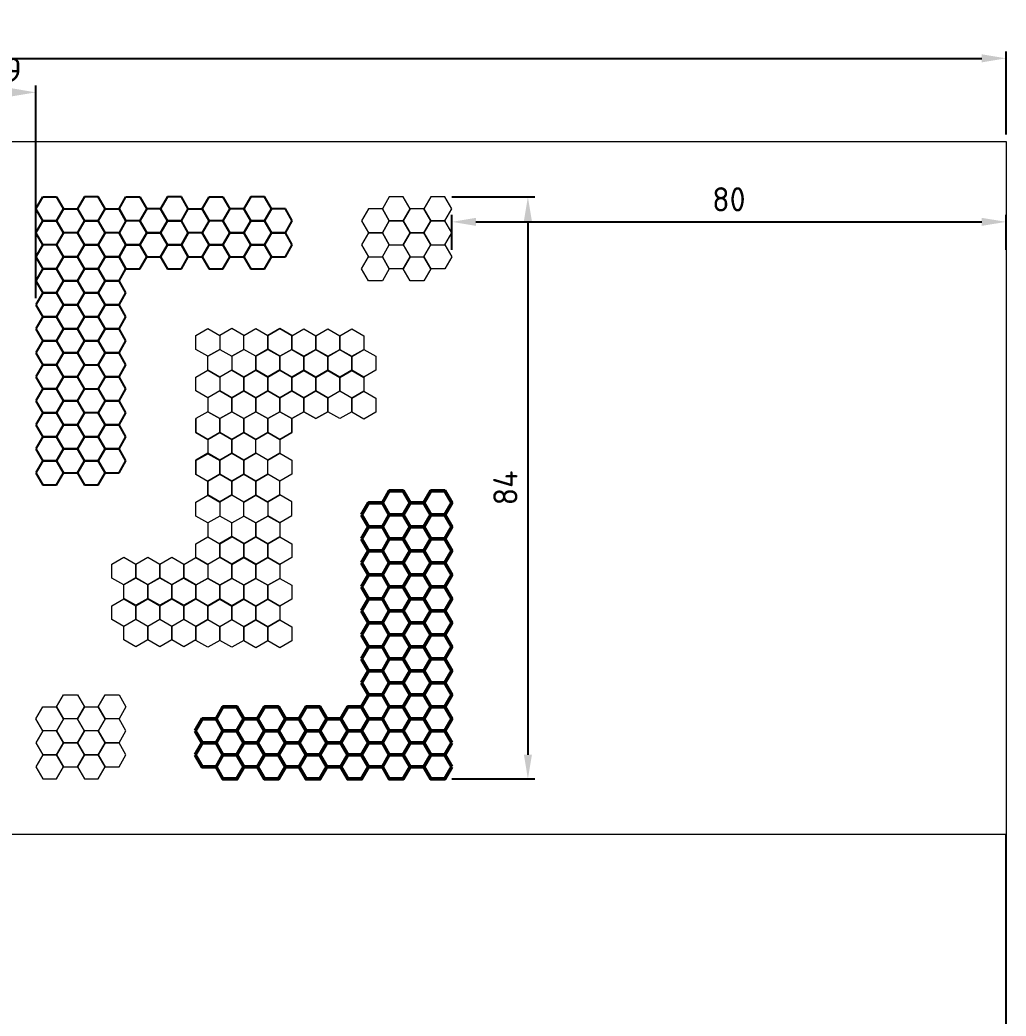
# Model space of a CAD drawing. Header units: millimetres. Extents: x -429 to 706, y -30 to 384.
# Drawn here: x -204.1 to -61.8, y 114.2 to 257.9 of the extents above; entities that cross this region are included whole.
import ezdxf

# ---------------------------------------------------------------- set-up
doc = ezdxf.new("R2010")
doc.units = ezdxf.units.MM
doc.header["$LTSCALE"] = 0.25
doc.linetypes.add('ACAD_ISO02W100', pattern=[15, 12, -3])
for name, color, linetype, lineweight in [('AM_0', 7, 'Continuous', 20), ('AM_4', 3, 'Continuous', 25), ('AM_5', 3, 'Continuous', 25), ('Dam', 5, 'Continuous', 50), ('Dut manh', 1, 'ACAD_ISO02W100', 25), ('Khung 07', 2, 'Continuous', 0)]:
    doc.layers.add(name, color=color, linetype=linetype, lineweight=lineweight)
doc.styles.get("Standard").update_dxf_attribs({"font": 'tcvn+7284-2003r.ttf'})
doc.dimstyles.new('AM_ISO$0', dxfattribs={"dimtxt": 3.5, "dimasz": 3.5, "dimexe": 1, "dimexo": 1, "dimgap": 1.5, "dimtad": 1, "dimdsep": 46, "dimtxsty": 'Standard', "dimcen": 0, "dimclrd": 256, "dimclre": 256, "dimclrt": 2, "dimadec": 0, "dimazin": 2, "dimtp": 0.1, "dimtm": 0.1, "dimtfac": 0.71, "dimtdec": 3, "dimtmove": 0, "dimatfit": 3, "dimfxl": 1, "dimlwd": -1, "dimlwe": -1, "dimarcsym": 1})

# ---------------------------------------------------------------- blocks, each defined once
blk = doc.blocks.new('*D35')
at = {"layer": 'AM_5', "linetype": 'ByBlock', "transparency": 16777216}
for p, q in [((-141.83, 232.39), (-129.83, 232.39)), ((-130.83, 228.89), (-130.83, 151.89)), ((-141.83, 148.39), (-129.83, 148.39))]:
    blk.add_line(p, q, dxfattribs=at)
at = {"layer": 'AM_5', "transparency": 16777216}
for points in [[(-131.41, 228.89), (-130.25, 228.89), (-130.83, 232.39)], [(-131.41, 151.89), (-130.25, 151.89), (-130.83, 148.39)]]:
    blk.add_solid(points, dxfattribs=at)
at = {"layer": 'Defpoints', "color": 0, "transparency": 16777216}
for p in [(-142.83, 232.39), (-142.83, 148.39), (-130.83, 148.39)]:
    blk.add_point(p, dxfattribs=at)
at = {"layer": 'AM_5', "color": 2, "transparency": 16777216, "insert": (-134.08, 190.39), "char_height": 3.5, "attachment_point": 5, "rotation": 90}
blk.add_mtext('84', dxfattribs=at)
blk = doc.blocks.new('*D39')
at = {"layer": 'AM_5', "linetype": 'ByBlock', "transparency": 16777216}
for p, q in [((-141.83, 224.73), (-141.83, 229.79)), ((-138.33, 228.79), (-65.33, 228.79)), ((-61.83, 224.73), (-61.83, 229.79))]:
    blk.add_line(p, q, dxfattribs=at)
at = {"layer": 'AM_5', "transparency": 16777216}
for points in [[(-138.33, 229.37), (-138.33, 228.21), (-141.83, 228.79)], [(-65.33, 229.37), (-65.33, 228.21), (-61.83, 228.79)]]:
    blk.add_solid(points, dxfattribs=at)
at = {"layer": 'Defpoints', "color": 0, "transparency": 16777216}
for p in [(-61.83, 228.79), (-141.83, 223.73), (-61.83, 223.73)]:
    blk.add_point(p, dxfattribs=at)
at = {"layer": 'AM_5', "color": 2, "transparency": 16777216, "insert": (-101.83, 232.04), "char_height": 3.5, "attachment_point": 5}
blk.add_mtext('80', dxfattribs=at)
blk = doc.blocks.new('*D40')
at = {"layer": 'AM_5', "linetype": 'ByBlock', "transparency": 16777216}
for p, q in [((-411.83, 241.39), (-411.83, 253.39)), ((-61.83, 241.39), (-61.83, 253.39)), ((-408.33, 252.39), (-65.33, 252.39))]:
    blk.add_line(p, q, dxfattribs=at)
at = {"layer": 'AM_5', "transparency": 16777216}
for points in [[(-408.33, 252.97), (-408.33, 251.81), (-411.83, 252.39)], [(-65.33, 252.97), (-65.33, 251.81), (-61.83, 252.39)]]:
    blk.add_solid(points, dxfattribs=at)
at = {"layer": 'Defpoints', "color": 0, "transparency": 16777216}
for p in [(-61.83, 252.39), (-411.83, 240.39), (-61.83, 240.39)]:
    blk.add_point(p, dxfattribs=at)
at = {"layer": 'AM_5', "color": 2, "transparency": 16777216, "insert": (-236.83, 255.64), "char_height": 3.5, "attachment_point": 5}
blk.add_mtext('350', dxfattribs=at)
blk = doc.blocks.new('*D56')
at = {"layer": 'AM_5', "linetype": 'ByBlock', "transparency": 16777216}
for p, q in [((-215.82, 216.26), (-215.82, 248.48)), ((-212.32, 247.48), (-205.33, 247.48)), ((-201.83, 217.8), (-201.83, 248.48))]:
    blk.add_line(p, q, dxfattribs=at)
at = {"layer": 'AM_5', "transparency": 16777216}
for points in [[(-212.32, 248.07), (-212.32, 246.9), (-215.82, 247.48)], [(-205.33, 248.07), (-205.33, 246.9), (-201.83, 247.48)]]:
    blk.add_solid(points, dxfattribs=at)
at = {"layer": 'Defpoints', "color": 0, "transparency": 16777216}
for p in [(-201.83, 247.48), (-201.83, 216.8), (-215.82, 215.26)]:
    blk.add_point(p, dxfattribs=at)
at = {"layer": 'AM_5', "color": 2, "transparency": 16777216, "insert": (-208.83, 250.73), "char_height": 3.5, "attachment_point": 5}
blk.add_mtext('13.99', dxfattribs=at)

msp = doc.modelspace()

# ---------------------------------------------------------------- linework, layer by layer
at = {"layer": 'AM_0'}
for p, q in [((-411.83, 240.388), (-61.83, 240.388)), ((-61.83, 240.388), (-61.83, 140.388)), ((-61.83, 232.388), (-61.83, 190.388)), ((-61.83, 140.388), (-411.83, 140.388))]:
    msp.add_line(p, q, dxfattribs=at)
for points in [[(-166.634, 213.388), (-168.366, 212.388), (-168.366, 210.388), (-166.634, 209.388), (-164.902, 210.388), (-164.902, 212.388)], [(-171.83, 210.388), (-173.562, 209.388), (-173.562, 207.388), (-171.83, 206.388), (-170.098, 207.388), (-170.098, 209.388)], [(-168.366, 206.388), (-166.634, 207.388), (-166.634, 209.388), (-168.366, 210.388), (-170.098, 209.388), (-170.098, 207.388)], [(-164.902, 210.388), (-166.634, 209.388), (-166.634, 207.388), (-164.902, 206.388), (-163.169, 207.388), (-163.169, 209.388)], [(-161.437, 210.388), (-163.169, 209.388), (-163.169, 207.388), (-161.437, 206.388), (-159.705, 207.388), (-159.705, 209.388)], [(-170.098, 203.388), (-168.366, 204.388), (-168.366, 206.388), (-170.098, 207.388), (-171.83, 206.388), (-171.83, 204.388)], [(-163.169, 207.388), (-164.902, 206.388), (-164.902, 204.388), (-163.169, 203.388), (-161.437, 204.388), (-161.437, 206.388)], [(-173.562, 203.388), (-175.294, 204.388), (-177.026, 203.388), (-177.026, 201.388), (-175.294, 200.388), (-173.562, 201.388)], [(-171.83, 204.388), (-173.562, 203.388), (-173.562, 201.388), (-171.83, 200.388), (-170.098, 201.388), (-170.098, 203.388)], [(-168.366, 200.388), (-166.634, 201.388), (-166.634, 203.388), (-168.366, 204.388), (-170.098, 203.388), (-170.098, 201.388)], [(-164.902, 204.388), (-166.634, 203.388), (-166.634, 201.388), (-164.902, 200.388), (-163.169, 201.388), (-163.169, 203.388)], [(-161.437, 204.388), (-163.169, 203.388), (-163.169, 201.388), (-161.437, 200.388), (-159.705, 201.388), (-159.705, 203.388)], [(-178.758, 198.388), (-177.026, 197.388), (-175.294, 198.388), (-175.294, 200.388), (-177.026, 201.388), (-178.758, 200.388)], [(-175.294, 198.388), (-173.562, 197.388), (-171.83, 198.388), (-171.83, 200.388), (-173.562, 201.388), (-175.294, 200.388)], [(-168.366, 200.388), (-170.098, 201.388), (-171.83, 200.388), (-171.83, 198.388), (-170.098, 197.388), (-168.366, 198.388)], [(-166.634, 201.388), (-168.366, 200.388), (-168.366, 198.388), (-166.634, 197.388), (-164.902, 198.388), (-164.902, 200.388)], [(-170.098, 197.388), (-171.83, 198.388), (-173.562, 197.388), (-173.562, 195.388), (-171.83, 194.388), (-170.098, 195.388)], [(-175.294, 194.388), (-177.026, 195.388), (-178.758, 194.388), (-178.758, 192.388), (-177.026, 191.388), (-175.294, 192.388)], [(-171.83, 194.388), (-173.562, 195.388), (-175.294, 194.388), (-175.294, 192.388), (-173.562, 191.388), (-171.83, 192.388)], [(-168.366, 194.388), (-170.098, 195.388), (-171.83, 194.388), (-171.83, 192.388), (-170.098, 191.388), (-168.366, 192.388)], [(-173.562, 191.388), (-175.294, 192.388), (-177.026, 191.388), (-177.026, 189.388), (-175.294, 188.388), (-173.562, 189.388)], [(-170.098, 191.388), (-171.83, 192.388), (-173.562, 191.388), (-173.562, 189.388), (-171.83, 188.388), (-170.098, 189.388)], [(-164.902, 188.388), (-166.634, 189.388), (-168.366, 188.388), (-168.366, 186.388), (-166.634, 185.388), (-164.902, 186.388)], [(-171.83, 182.388), (-173.562, 183.388), (-175.294, 182.388), (-175.294, 180.388), (-173.562, 179.388), (-171.83, 180.388)], [(-170.098, 179.388), (-171.83, 180.388), (-173.562, 179.388), (-173.562, 177.388), (-171.83, 176.388), (-170.098, 177.388)]]:
    msp.add_lwpolyline(points, close=True, dxfattribs=at)
for points in [[(-178.758, 198.388), (-178.758, 200.388)], [(-177.026, 197.388), (-178.758, 198.388)], [(-178.758, 194.388), (-177.026, 195.388)], [(-178.758, 192.388), (-178.758, 194.388)]]:
    msp.add_lwpolyline(points, dxfattribs=at)
at = {"layer": 'AM_4'}
msp.add_line((-61.83, -29.612), (-61.83, 140.388), dxfattribs=at)
at = {"layer": 'Dam'}
for points in [[(-151.83, 188.226), (-150.83, 186.494), (-148.83, 186.494), (-147.83, 188.226), (-148.83, 189.958), (-150.83, 189.958)], [(-145.83, 188.226), (-144.83, 186.494), (-142.83, 186.494), (-141.83, 188.226), (-142.83, 189.958), (-144.83, 189.958)], [(-154.83, 186.494), (-153.83, 184.761), (-151.83, 184.761), (-150.83, 186.494), (-151.83, 188.226), (-153.83, 188.226)], [(-148.83, 186.494), (-147.83, 184.761), (-145.83, 184.761), (-144.83, 186.494), (-145.83, 188.226), (-147.83, 188.226)], [(-151.83, 184.761), (-150.83, 183.029), (-148.83, 183.029), (-147.83, 184.761), (-148.83, 186.494), (-150.83, 186.494)], [(-145.83, 184.761), (-144.83, 183.029), (-142.83, 183.029), (-141.83, 184.761), (-142.83, 186.494), (-144.83, 186.494)], [(-154.83, 183.029), (-153.83, 181.297), (-151.83, 181.297), (-150.83, 183.029), (-151.83, 184.761), (-153.83, 184.761)], [(-148.83, 183.029), (-147.83, 181.297), (-145.83, 181.297), (-144.83, 183.029), (-145.83, 184.761), (-147.83, 184.761)], [(-151.83, 181.297), (-150.83, 179.565), (-148.83, 179.565), (-147.83, 181.297), (-148.83, 183.029), (-150.83, 183.029)], [(-145.83, 181.297), (-144.83, 179.565), (-142.83, 179.565), (-141.83, 181.297), (-142.83, 183.029), (-144.83, 183.029)], [(-154.83, 179.565), (-153.83, 177.833), (-151.83, 177.833), (-150.83, 179.565), (-151.83, 181.297), (-153.83, 181.297)], [(-148.83, 179.565), (-147.83, 177.833), (-145.83, 177.833), (-144.83, 179.565), (-145.83, 181.297), (-147.83, 181.297)], [(-151.83, 177.833), (-150.83, 176.101), (-148.83, 176.101), (-147.83, 177.833), (-148.83, 179.565), (-150.83, 179.565)], [(-145.83, 177.833), (-144.83, 176.101), (-142.83, 176.101), (-141.83, 177.833), (-142.83, 179.565), (-144.83, 179.565)], [(-154.83, 176.101), (-153.83, 174.369), (-151.83, 174.369), (-150.83, 176.101), (-151.83, 177.833), (-153.83, 177.833)], [(-148.83, 176.101), (-147.83, 174.369), (-145.83, 174.369), (-144.83, 176.101), (-145.83, 177.833), (-147.83, 177.833)], [(-151.83, 174.369), (-150.83, 172.637), (-148.83, 172.637), (-147.83, 174.369), (-148.83, 176.101), (-150.83, 176.101)], [(-145.83, 174.369), (-144.83, 172.637), (-142.83, 172.637), (-141.83, 174.369), (-142.83, 176.101), (-144.83, 176.101)], [(-154.83, 172.637), (-153.83, 170.905), (-151.83, 170.905), (-150.83, 172.637), (-151.83, 174.369), (-153.83, 174.369)], [(-148.83, 172.637), (-147.83, 170.905), (-145.83, 170.905), (-144.83, 172.637), (-145.83, 174.369), (-147.83, 174.369)], [(-151.83, 170.905), (-150.83, 169.173), (-148.83, 169.173), (-147.83, 170.905), (-148.83, 172.637), (-150.83, 172.637)], [(-145.83, 170.905), (-144.83, 169.173), (-142.83, 169.173), (-141.83, 170.905), (-142.83, 172.637), (-144.83, 172.637)], [(-154.83, 169.173), (-153.83, 167.441), (-151.83, 167.441), (-150.83, 169.173), (-151.83, 170.905), (-153.83, 170.905)], [(-148.83, 169.173), (-147.83, 167.441), (-145.83, 167.441), (-144.83, 169.173), (-145.83, 170.905), (-147.83, 170.905)], [(-151.83, 167.441), (-150.83, 165.709), (-148.83, 165.709), (-147.83, 167.441), (-148.83, 169.173), (-150.83, 169.173)], [(-145.83, 167.441), (-144.83, 165.709), (-142.83, 165.709), (-141.83, 167.441), (-142.83, 169.173), (-144.83, 169.173)], [(-154.83, 165.709), (-153.83, 163.977), (-151.83, 163.977), (-150.83, 165.709), (-151.83, 167.441), (-153.83, 167.441)], [(-148.83, 165.709), (-147.83, 163.977), (-145.83, 163.977), (-144.83, 165.709), (-145.83, 167.441), (-147.83, 167.441)], [(-151.83, 163.977), (-150.83, 162.245), (-148.83, 162.245), (-147.83, 163.977), (-148.83, 165.709), (-150.83, 165.709)], [(-145.83, 163.977), (-144.83, 162.245), (-142.83, 162.245), (-141.83, 163.977), (-142.83, 165.709), (-144.83, 165.709)], [(-154.83, 162.245), (-153.83, 160.513), (-151.83, 160.513), (-150.83, 162.245), (-151.83, 163.977), (-153.83, 163.977)], [(-148.83, 162.245), (-147.83, 160.513), (-145.83, 160.513), (-144.83, 162.245), (-145.83, 163.977), (-147.83, 163.977)], [(-151.83, 160.513), (-150.83, 158.781), (-148.83, 158.781), (-147.83, 160.513), (-148.83, 162.245), (-150.83, 162.245)], [(-145.83, 160.513), (-144.83, 158.781), (-142.83, 158.781), (-141.83, 160.513), (-142.83, 162.245), (-144.83, 162.245)], [(-150.83, 158.781), (-151.83, 157.049), (-153.83, 157.049), (-154.83, 158.781), (-153.83, 160.513), (-151.83, 160.513)], [(-148.83, 158.781), (-147.83, 157.049), (-145.83, 157.049), (-144.83, 158.781), (-145.83, 160.513), (-147.83, 160.513)], [(-175.83, 157.049), (-174.83, 155.317), (-172.83, 155.317), (-171.83, 157.049), (-172.83, 158.781), (-174.83, 158.781)], [(-169.83, 157.049), (-168.83, 155.317), (-166.83, 155.317), (-165.83, 157.049), (-166.83, 158.781), (-168.83, 158.781)], [(-163.83, 157.049), (-162.83, 155.317), (-160.83, 155.317), (-159.83, 157.049), (-160.83, 158.781), (-162.83, 158.781)], [(-157.83, 157.049), (-156.83, 155.317), (-154.83, 155.317), (-153.83, 157.049), (-154.83, 158.781), (-156.83, 158.781)], [(-147.83, 157.049), (-148.83, 155.317), (-150.83, 155.317), (-151.83, 157.049), (-150.83, 158.781), (-148.83, 158.781)], [(-145.83, 157.049), (-144.83, 155.317), (-142.83, 155.317), (-141.83, 157.049), (-142.83, 158.781), (-144.83, 158.781)], [(-178.83, 155.317), (-177.83, 153.585), (-175.83, 153.585), (-174.83, 155.317), (-175.83, 157.049), (-177.83, 157.049)], [(-172.83, 155.317), (-171.83, 153.585), (-169.83, 153.585), (-168.83, 155.317), (-169.83, 157.049), (-171.83, 157.049)], [(-166.83, 155.317), (-165.83, 153.585), (-163.83, 153.585), (-162.83, 155.317), (-163.83, 157.049), (-165.83, 157.049)], [(-160.83, 155.317), (-159.83, 153.585), (-157.83, 153.585), (-156.83, 155.317), (-157.83, 157.049), (-159.83, 157.049)], [(-154.83, 155.317), (-153.83, 153.585), (-151.83, 153.585), (-150.83, 155.317), (-151.83, 157.049), (-153.83, 157.049)], [(-148.83, 155.317), (-147.83, 153.585), (-145.83, 153.585), (-144.83, 155.317), (-145.83, 157.049), (-147.83, 157.049)], [(-175.83, 153.585), (-174.83, 151.853), (-172.83, 151.853), (-171.83, 153.585), (-172.83, 155.317), (-174.83, 155.317)], [(-169.83, 153.585), (-168.83, 151.853), (-166.83, 151.853), (-165.83, 153.585), (-166.83, 155.317), (-168.83, 155.317)], [(-163.83, 153.585), (-162.83, 151.853), (-160.83, 151.853), (-159.83, 153.585), (-160.83, 155.317), (-162.83, 155.317)], [(-157.83, 153.585), (-156.83, 151.853), (-154.83, 151.853), (-153.83, 153.585), (-154.83, 155.317), (-156.83, 155.317)], [(-151.83, 153.585), (-150.83, 151.853), (-148.83, 151.853), (-147.83, 153.585), (-148.83, 155.317), (-150.83, 155.317)], [(-141.83, 153.585), (-142.83, 151.853), (-144.83, 151.853), (-145.83, 153.585), (-144.83, 155.317), (-142.83, 155.317)], [(-178.83, 151.853), (-177.83, 150.12), (-175.83, 150.12), (-174.83, 151.853), (-175.83, 153.585), (-177.83, 153.585)], [(-172.83, 151.853), (-171.83, 150.12), (-169.83, 150.12), (-168.83, 151.853), (-169.83, 153.585), (-171.83, 153.585)], [(-162.83, 151.853), (-163.83, 150.12), (-165.83, 150.12), (-166.83, 151.853), (-165.83, 153.585), (-163.83, 153.585)], [(-160.83, 151.853), (-159.83, 150.12), (-157.83, 150.12), (-156.83, 151.853), (-157.83, 153.585), (-159.83, 153.585)], [(-150.83, 151.853), (-151.83, 150.12), (-153.83, 150.12), (-154.83, 151.853), (-153.83, 153.585), (-151.83, 153.585)], [(-144.83, 151.853), (-145.83, 150.12), (-147.83, 150.12), (-148.83, 151.853), (-147.83, 153.585), (-145.83, 153.585)], [(-175.83, 150.12), (-174.83, 148.388), (-172.83, 148.388), (-171.83, 150.12), (-172.83, 151.853), (-174.83, 151.853)], [(-165.83, 150.12), (-166.83, 148.388), (-168.83, 148.388), (-169.83, 150.12), (-168.83, 151.853), (-166.83, 151.853)], [(-163.83, 150.12), (-162.83, 148.388), (-160.83, 148.388), (-159.83, 150.12), (-160.83, 151.853), (-162.83, 151.853)], [(-153.83, 150.12), (-154.83, 148.388), (-156.83, 148.388), (-157.83, 150.12), (-156.83, 151.853), (-154.83, 151.853)], [(-151.83, 150.12), (-150.83, 148.388), (-148.83, 148.388), (-147.83, 150.12), (-148.83, 151.853), (-150.83, 151.853)], [(-141.83, 150.12), (-142.83, 148.388), (-144.83, 148.388), (-145.83, 150.12), (-144.83, 151.853), (-142.83, 151.853)]]:
    msp.add_lwpolyline(points, close=True, dxfattribs=at)
at = {"layer": 'Dut manh'}
msp.add_line((-194.83, 204.676), (-192.83, 204.676), dxfattribs=at)
for points in [[(-201.83, 230.656), (-200.83, 232.388), (-198.83, 232.388), (-197.83, 230.656), (-198.83, 228.924), (-200.83, 228.924)], [(-191.83, 230.656), (-192.83, 232.388), (-194.83, 232.388), (-195.83, 230.656), (-194.83, 228.924), (-192.83, 228.924)], [(-189.83, 230.656), (-188.83, 232.388), (-186.83, 232.388), (-185.83, 230.656), (-186.83, 228.924), (-188.83, 228.924)], [(-179.83, 230.656), (-180.83, 232.388), (-182.83, 232.388), (-183.83, 230.656), (-182.83, 228.924), (-180.83, 228.924)], [(-177.83, 230.656), (-176.83, 232.388), (-174.83, 232.388), (-173.83, 230.656), (-174.83, 228.924), (-176.83, 228.924)], [(-167.83, 230.656), (-168.83, 232.388), (-170.83, 232.388), (-171.83, 230.656), (-170.83, 228.924), (-168.83, 228.924)], [(-198.83, 228.924), (-197.83, 230.656), (-195.83, 230.656), (-194.83, 228.924), (-195.83, 227.192), (-197.83, 227.192)], [(-192.83, 228.924), (-191.83, 230.656), (-189.83, 230.656), (-188.83, 228.924), (-189.83, 227.192), (-191.83, 227.192)], [(-182.83, 228.924), (-183.83, 230.656), (-185.83, 230.656), (-186.83, 228.924), (-185.83, 227.192), (-183.83, 227.192)], [(-180.83, 228.924), (-179.83, 230.656), (-177.83, 230.656), (-176.83, 228.924), (-177.83, 227.192), (-179.83, 227.192)], [(-170.83, 228.924), (-171.83, 230.656), (-173.83, 230.656), (-174.83, 228.924), (-173.83, 227.192), (-171.83, 227.192)], [(-164.83, 228.924), (-165.83, 230.656), (-167.83, 230.656), (-168.83, 228.924), (-167.83, 227.192), (-165.83, 227.192)], [(-201.83, 227.192), (-200.83, 228.924), (-198.83, 228.924), (-197.83, 227.192), (-198.83, 225.46), (-200.83, 225.46)], [(-191.83, 227.192), (-192.83, 228.924), (-194.83, 228.924), (-195.83, 227.192), (-194.83, 225.46), (-192.83, 225.46)], [(-185.83, 227.192), (-186.83, 228.924), (-188.83, 228.924), (-189.83, 227.192), (-188.83, 225.46), (-186.83, 225.46)], [(-179.83, 227.192), (-180.83, 228.924), (-182.83, 228.924), (-183.83, 227.192), (-182.83, 225.46), (-180.83, 225.46)], [(-173.83, 227.192), (-174.83, 228.924), (-176.83, 228.924), (-177.83, 227.192), (-176.83, 225.46), (-174.83, 225.46)], [(-167.83, 227.192), (-168.83, 228.924), (-170.83, 228.924), (-171.83, 227.192), (-170.83, 225.46), (-168.83, 225.46)], [(-194.83, 225.46), (-195.83, 227.192), (-197.83, 227.192), (-198.83, 225.46), (-197.83, 223.728), (-195.83, 223.728)], [(-188.83, 225.46), (-189.83, 227.192), (-191.83, 227.192), (-192.83, 225.46), (-191.83, 223.728), (-189.83, 223.728)], [(-182.83, 225.46), (-183.83, 227.192), (-185.83, 227.192), (-186.83, 225.46), (-185.83, 223.728), (-183.83, 223.728)], [(-176.83, 225.46), (-177.83, 227.192), (-179.83, 227.192), (-180.83, 225.46), (-179.83, 223.728), (-177.83, 223.728)], [(-170.83, 225.46), (-171.83, 227.192), (-173.83, 227.192), (-174.83, 225.46), (-173.83, 223.728), (-171.83, 223.728)], [(-164.83, 225.46), (-165.83, 227.192), (-167.83, 227.192), (-168.83, 225.46), (-167.83, 223.728), (-165.83, 223.728)], [(-197.83, 223.728), (-198.83, 225.46), (-200.83, 225.46), (-201.83, 223.728), (-200.83, 221.996), (-198.83, 221.996)], [(-191.83, 223.728), (-192.83, 225.46), (-194.83, 225.46), (-195.83, 223.728), (-194.83, 221.996), (-192.83, 221.996)], [(-191.83, 223.728), (-192.83, 225.46), (-194.83, 225.46), (-195.83, 223.728), (-194.83, 221.996), (-192.83, 221.996)], [(-185.83, 223.728), (-186.83, 225.46), (-188.83, 225.46), (-189.83, 223.728), (-188.83, 221.996), (-186.83, 221.996)], [(-179.83, 223.728), (-180.83, 225.46), (-182.83, 225.46), (-183.83, 223.728), (-182.83, 221.996), (-180.83, 221.996)], [(-173.83, 223.728), (-174.83, 225.46), (-176.83, 225.46), (-177.83, 223.728), (-176.83, 221.996), (-174.83, 221.996)], [(-167.83, 223.728), (-168.83, 225.46), (-170.83, 225.46), (-171.83, 223.728), (-170.83, 221.996), (-168.83, 221.996)], [(-194.83, 221.996), (-195.83, 223.728), (-197.83, 223.728), (-198.83, 221.996), (-197.83, 220.264), (-195.83, 220.264)], [(-188.83, 221.996), (-189.83, 223.728), (-191.83, 223.728), (-192.83, 221.996), (-191.83, 220.264), (-189.83, 220.264)], [(-197.83, 220.264), (-198.83, 221.996), (-200.83, 221.996), (-201.83, 220.264), (-200.83, 218.532), (-198.83, 218.532)], [(-191.83, 220.264), (-192.83, 221.996), (-194.83, 221.996), (-195.83, 220.264), (-194.83, 218.532), (-192.83, 218.532)], [(-194.83, 218.532), (-195.83, 220.264), (-197.83, 220.264), (-198.83, 218.532), (-197.83, 216.8), (-195.83, 216.8)], [(-188.83, 218.532), (-189.83, 220.264), (-191.83, 220.264), (-192.83, 218.532), (-191.83, 216.8), (-189.83, 216.8)], [(-197.83, 216.8), (-198.83, 218.532), (-200.83, 218.532), (-201.83, 216.8), (-200.83, 215.068), (-198.83, 215.068)], [(-191.83, 216.8), (-192.83, 218.532), (-194.83, 218.532), (-195.83, 216.8), (-194.83, 215.068), (-192.83, 215.068)], [(-194.83, 215.068), (-195.83, 216.8), (-197.83, 216.8), (-198.83, 215.068), (-197.83, 213.336), (-195.83, 213.336)], [(-188.83, 215.068), (-189.83, 216.8), (-191.83, 216.8), (-192.83, 215.068), (-191.83, 213.336), (-189.83, 213.336)], [(-197.83, 213.336), (-198.83, 215.068), (-200.83, 215.068), (-201.83, 213.336), (-200.83, 211.604), (-198.83, 211.604)], [(-191.83, 213.336), (-192.83, 215.068), (-194.83, 215.068), (-195.83, 213.336), (-194.83, 211.604), (-192.83, 211.604)], [(-194.83, 211.604), (-195.83, 213.336), (-197.83, 213.336), (-198.83, 211.604), (-197.83, 209.872), (-195.83, 209.872)], [(-188.83, 211.604), (-189.83, 213.336), (-191.83, 213.336), (-192.83, 211.604), (-191.83, 209.872), (-189.83, 209.872)], [(-197.83, 209.872), (-198.83, 211.604), (-200.83, 211.604), (-201.83, 209.872), (-200.83, 208.14), (-198.83, 208.14)], [(-191.83, 209.872), (-192.83, 211.604), (-194.83, 211.604), (-195.83, 209.872), (-194.83, 208.14), (-192.83, 208.14)], [(-194.83, 208.14), (-195.83, 209.872), (-197.83, 209.872), (-198.83, 208.14), (-197.83, 206.408), (-195.83, 206.408)], [(-188.83, 208.14), (-189.83, 209.872), (-191.83, 209.872), (-192.83, 208.14), (-191.83, 206.408), (-189.83, 206.408)], [(-197.83, 206.408), (-198.83, 208.14), (-200.83, 208.14), (-201.83, 206.408), (-200.83, 204.676), (-198.83, 204.676)], [(-194.83, 204.676), (-195.83, 206.408), (-197.83, 206.408), (-198.83, 204.676), (-197.83, 202.944), (-195.83, 202.944)], [(-188.83, 204.676), (-189.83, 206.408), (-191.83, 206.408), (-192.83, 204.676), (-191.83, 202.944), (-189.83, 202.944)], [(-197.83, 202.944), (-198.83, 204.676), (-200.83, 204.676), (-201.83, 202.944), (-200.83, 201.211), (-198.83, 201.211)], [(-194.83, 201.211), (-195.83, 202.944), (-197.83, 202.944), (-198.83, 201.211), (-197.83, 199.479), (-195.83, 199.479)], [(-188.83, 201.211), (-189.83, 202.944), (-191.83, 202.944), (-192.83, 201.211), (-191.83, 199.479), (-189.83, 199.479)], [(-197.83, 199.479), (-198.83, 201.211), (-200.83, 201.211), (-201.83, 199.479), (-200.83, 197.747), (-198.83, 197.747)], [(-191.83, 199.479), (-192.83, 201.211), (-194.83, 201.211), (-195.83, 199.479), (-194.83, 197.747), (-192.83, 197.747)], [(-194.83, 197.747), (-195.83, 199.479), (-197.83, 199.479), (-198.83, 197.747), (-197.83, 196.015), (-195.83, 196.015)], [(-188.83, 197.747), (-189.83, 199.479), (-191.83, 199.479), (-192.83, 197.747), (-191.83, 196.015), (-189.83, 196.015)], [(-197.83, 196.015), (-198.83, 197.747), (-200.83, 197.747), (-201.83, 196.015), (-200.83, 194.283), (-198.83, 194.283)], [(-191.83, 196.015), (-192.83, 197.747), (-194.83, 197.747), (-195.83, 196.015), (-194.83, 194.283), (-192.83, 194.283)], [(-194.83, 194.283), (-195.83, 196.015), (-197.83, 196.015), (-198.83, 194.283), (-197.83, 192.551), (-195.83, 192.551)], [(-188.83, 194.283), (-189.83, 196.015), (-191.83, 196.015), (-192.83, 194.283), (-191.83, 192.551), (-189.83, 192.551)], [(-197.83, 192.551), (-198.83, 194.283), (-200.83, 194.283), (-201.83, 192.551), (-200.83, 190.819), (-198.83, 190.819)], [(-191.83, 192.551), (-192.83, 194.283), (-194.83, 194.283), (-195.83, 192.551), (-194.83, 190.819), (-192.83, 190.819)]]:
    msp.add_lwpolyline(points, close=True, dxfattribs=at)
at = {"layer": 'Khung 07'}
for points in [[(-151.83, 230.656), (-150.83, 228.924), (-148.83, 228.924), (-147.83, 230.656), (-148.83, 232.388), (-150.83, 232.388)], [(-145.83, 230.656), (-144.83, 228.924), (-142.83, 228.924), (-141.83, 230.656), (-142.83, 232.388), (-144.83, 232.388)], [(-154.83, 228.924), (-153.83, 227.192), (-151.83, 227.192), (-150.83, 228.924), (-151.83, 230.656), (-153.83, 230.656)], [(-148.83, 228.924), (-147.83, 227.192), (-145.83, 227.192), (-144.83, 228.924), (-145.83, 230.656), (-147.83, 230.656)], [(-151.83, 227.192), (-150.83, 225.46), (-148.83, 225.46), (-147.83, 227.192), (-148.83, 228.924), (-150.83, 228.924)], [(-145.83, 227.192), (-144.83, 225.46), (-142.83, 225.46), (-141.83, 227.192), (-142.83, 228.924), (-144.83, 228.924)], [(-154.83, 225.46), (-153.83, 223.728), (-151.83, 223.728), (-150.83, 225.46), (-151.83, 227.192), (-153.83, 227.192)], [(-148.83, 225.46), (-147.83, 223.728), (-145.83, 223.728), (-144.83, 225.46), (-145.83, 227.192), (-147.83, 227.192)], [(-147.83, 223.728), (-148.83, 221.996), (-150.83, 221.996), (-151.83, 223.728), (-150.83, 225.46), (-148.83, 225.46)], [(-141.83, 223.728), (-142.83, 221.996), (-144.83, 221.996), (-145.83, 223.728), (-144.83, 225.46), (-142.83, 225.46)], [(-150.83, 221.996), (-151.83, 220.264), (-153.83, 220.264), (-154.83, 221.996), (-153.83, 223.728), (-151.83, 223.728)], [(-144.83, 221.996), (-145.83, 220.264), (-147.83, 220.264), (-148.83, 221.996), (-147.83, 223.728), (-145.83, 223.728)], [(-178.758, 210.388), (-178.758, 212.388), (-177.026, 213.388), (-175.294, 212.388), (-175.294, 210.388), (-177.026, 209.388)], [(-171.83, 212.388), (-173.562, 213.388), (-175.294, 212.388), (-175.294, 210.388), (-173.562, 209.388), (-171.83, 210.388)], [(-171.83, 210.388), (-171.83, 212.388), (-170.098, 213.388), (-168.366, 212.388), (-168.366, 210.388), (-170.098, 209.388)], [(-164.902, 212.388), (-164.902, 210.388), (-166.634, 209.388), (-168.366, 210.388), (-168.366, 212.388), (-166.634, 213.388)], [(-161.437, 212.332), (-161.437, 210.332), (-163.169, 209.332), (-164.902, 210.332), (-164.902, 212.332), (-163.169, 213.332)], [(-157.973, 212.332), (-157.973, 210.332), (-159.705, 209.332), (-161.437, 210.332), (-161.437, 212.332), (-159.705, 213.332)], [(-154.509, 212.332), (-154.509, 210.332), (-156.241, 209.332), (-157.973, 210.332), (-157.973, 212.332), (-156.241, 213.332)], [(-177.026, 207.388), (-177.026, 209.388), (-175.294, 210.388), (-173.562, 209.388), (-173.562, 207.388), (-175.294, 206.388)], [(-170.098, 209.388), (-171.83, 210.388), (-173.562, 209.388), (-173.562, 207.388), (-171.83, 206.388), (-170.098, 207.388)], [(-166.634, 209.445), (-166.634, 207.445), (-168.366, 206.445), (-170.098, 207.445), (-170.098, 209.445), (-168.366, 210.445)], [(-170.098, 207.388), (-170.098, 209.388), (-168.366, 210.388), (-166.634, 209.388), (-166.634, 207.388), (-168.366, 206.388)], [(-163.169, 209.388), (-163.169, 207.388), (-164.902, 206.388), (-166.634, 207.388), (-166.634, 209.388), (-164.902, 210.388)], [(-159.705, 209.388), (-159.705, 207.388), (-161.437, 206.388), (-163.169, 207.388), (-163.169, 209.388), (-161.437, 210.388)], [(-156.241, 209.388), (-156.241, 207.388), (-157.973, 206.388), (-159.705, 207.388), (-159.705, 209.388), (-157.973, 210.388)], [(-152.777, 209.388), (-152.777, 207.388), (-154.509, 206.388), (-156.241, 207.388), (-156.241, 209.388), (-154.509, 210.388)], [(-178.758, 204.388), (-178.758, 206.388), (-177.026, 207.388), (-175.294, 206.388), (-175.294, 204.388), (-177.026, 203.388)], [(-171.83, 206.388), (-173.562, 207.388), (-175.294, 206.388), (-175.294, 204.388), (-173.562, 203.388), (-171.83, 204.388)], [(-171.83, 204.388), (-171.83, 206.388), (-170.098, 207.388), (-168.366, 206.388), (-168.366, 204.388), (-170.098, 203.388)], [(-164.902, 206.388), (-164.902, 204.388), (-166.634, 203.388), (-168.366, 204.388), (-168.366, 206.388), (-166.634, 207.388)], [(-161.437, 206.332), (-161.437, 204.332), (-163.169, 203.332), (-164.902, 204.332), (-164.902, 206.332), (-163.169, 207.332)], [(-157.973, 206.332), (-157.973, 204.332), (-159.705, 203.332), (-161.437, 204.332), (-161.437, 206.332), (-159.705, 207.332)], [(-154.509, 206.332), (-154.509, 204.332), (-156.241, 203.332), (-157.973, 204.332), (-157.973, 206.332), (-156.241, 207.332)], [(-173.562, 201.388), (-173.562, 203.388), (-175.294, 204.388), (-177.026, 203.388), (-177.026, 201.388), (-175.294, 200.388)], [(-170.098, 203.388), (-171.83, 204.388), (-173.562, 203.388), (-173.562, 201.388), (-171.83, 200.388), (-170.098, 201.388)], [(-170.098, 201.388), (-170.098, 203.388), (-168.366, 204.388), (-166.634, 203.388), (-166.634, 201.388), (-168.366, 200.388)], [(-163.169, 203.388), (-163.169, 201.388), (-164.902, 200.388), (-166.634, 201.388), (-166.634, 203.388), (-164.902, 204.388)], [(-159.705, 203.388), (-159.705, 201.388), (-161.437, 200.388), (-163.169, 201.388), (-163.169, 203.388), (-161.437, 204.388)], [(-156.241, 203.388), (-156.241, 201.388), (-157.973, 200.388), (-159.705, 201.388), (-159.705, 203.388), (-157.973, 204.388)], [(-152.777, 203.332), (-152.777, 201.332), (-154.509, 200.332), (-156.241, 201.332), (-156.241, 203.332), (-154.509, 204.332)], [(-175.294, 200.388), (-177.026, 201.388), (-178.758, 200.388), (-178.758, 198.388), (-177.026, 197.388), (-175.294, 198.388)], [(-171.83, 200.388), (-173.562, 201.388), (-175.294, 200.388), (-175.294, 198.388), (-173.562, 197.388), (-171.83, 198.388)], [(-171.83, 198.388), (-171.83, 200.388), (-170.098, 201.388), (-168.366, 200.388), (-168.366, 198.388), (-170.098, 197.388)], [(-168.366, 198.388), (-168.366, 200.388), (-166.634, 201.388), (-164.902, 200.388), (-164.902, 198.388), (-166.634, 197.388)], [(-173.562, 195.388), (-173.562, 197.388), (-175.294, 198.388), (-177.026, 197.388), (-177.026, 195.388), (-175.294, 194.388)], [(-170.098, 197.388), (-171.83, 198.388), (-173.562, 197.388), (-173.562, 195.388), (-171.83, 194.388), (-170.098, 195.388)], [(-170.098, 195.388), (-170.098, 197.388), (-168.366, 198.388), (-166.634, 197.388), (-166.634, 195.388), (-168.366, 194.388)], [(-178.758, 192.332), (-178.758, 194.332), (-177.026, 195.332), (-175.294, 194.332), (-175.294, 192.332), (-177.026, 191.332)], [(-171.83, 194.388), (-173.562, 195.388), (-175.294, 194.388), (-175.294, 192.388), (-173.562, 191.388), (-171.83, 192.388)], [(-168.366, 194.388), (-170.098, 195.388), (-171.83, 194.388), (-171.83, 192.388), (-170.098, 191.388), (-168.366, 192.388)], [(-168.366, 192.388), (-168.366, 194.388), (-166.634, 195.388), (-164.902, 194.388), (-164.902, 192.388), (-166.634, 191.388)], [(-177.026, 191.388), (-175.294, 192.388), (-173.562, 191.388), (-173.562, 189.388), (-175.294, 188.388), (-177.026, 189.388)], [(-170.098, 191.388), (-171.83, 192.388), (-173.562, 191.388), (-173.562, 189.388), (-171.83, 188.388), (-170.098, 189.388)], [(-166.634, 191.388), (-168.366, 192.388), (-170.098, 191.388), (-170.098, 189.388), (-168.366, 188.388), (-166.634, 189.388)], [(-178.758, 186.332), (-178.758, 188.332), (-177.026, 189.332), (-175.294, 188.332), (-175.294, 186.332), (-177.026, 185.332)], [(-171.83, 186.332), (-171.83, 188.332), (-170.098, 189.332), (-168.366, 188.332), (-168.366, 186.332), (-170.098, 185.332)], [(-164.902, 188.388), (-166.634, 189.388), (-168.366, 188.388), (-168.366, 186.388), (-166.634, 185.388), (-164.902, 186.388)], [(-173.562, 183.332), (-173.562, 185.332), (-175.294, 186.332), (-177.026, 185.332), (-177.026, 183.332), (-175.294, 182.332)], [(-173.562, 183.332), (-173.562, 185.332), (-171.83, 186.332), (-170.098, 185.332), (-170.098, 183.332), (-171.83, 182.332)], [(-170.098, 183.332), (-170.098, 185.332), (-168.366, 186.332), (-166.634, 185.332), (-166.634, 183.332), (-168.366, 182.332)], [(-178.758, 180.332), (-178.758, 182.332), (-177.026, 183.332), (-175.294, 182.332), (-175.294, 180.332), (-177.026, 179.332)], [(-175.294, 180.388), (-175.294, 182.388), (-173.562, 183.388), (-171.83, 182.388), (-171.83, 180.388), (-173.562, 179.388)], [(-171.83, 180.332), (-171.83, 182.332), (-170.098, 183.332), (-168.366, 182.332), (-168.366, 180.332), (-170.098, 179.332)], [(-168.366, 180.332), (-168.366, 182.332), (-166.634, 183.332), (-164.902, 182.332), (-164.902, 180.332), (-166.634, 179.332)], [(-190.882, 177.388), (-190.882, 179.388), (-189.15, 180.388), (-187.418, 179.388), (-187.418, 177.388), (-189.15, 176.388)], [(-187.418, 177.388), (-187.418, 179.388), (-185.686, 180.388), (-183.954, 179.388), (-183.954, 177.388), (-185.686, 176.388)], [(-183.954, 177.388), (-183.954, 179.388), (-182.222, 180.388), (-180.49, 179.388), (-180.49, 177.388), (-182.222, 176.388)], [(-180.49, 177.332), (-180.49, 179.332), (-178.758, 180.332), (-177.026, 179.332), (-177.026, 177.332), (-178.758, 176.332)], [(-173.562, 177.332), (-173.562, 179.332), (-175.294, 180.332), (-177.026, 179.332), (-177.026, 177.332), (-175.294, 176.332)], [(-173.562, 177.332), (-173.562, 179.332), (-171.83, 180.332), (-170.098, 179.332), (-170.098, 177.332), (-171.83, 176.332)], [(-170.098, 177.332), (-170.098, 179.332), (-168.366, 180.332), (-166.634, 179.332), (-166.634, 177.332), (-168.366, 176.332)], [(-189.15, 174.445), (-189.15, 176.445), (-187.418, 177.445), (-185.686, 176.445), (-185.686, 174.445), (-187.418, 173.445)], [(-185.686, 174.445), (-185.686, 176.445), (-183.954, 177.445), (-182.222, 176.445), (-182.222, 174.445), (-183.954, 173.445)], [(-182.222, 174.445), (-182.222, 176.445), (-180.49, 177.445), (-178.758, 176.445), (-178.758, 174.445), (-180.49, 173.445)], [(-178.758, 174.388), (-178.758, 176.388), (-177.026, 177.388), (-175.294, 176.388), (-175.294, 174.388), (-177.026, 173.388)], [(-175.294, 174.388), (-175.294, 176.388), (-173.562, 177.388), (-171.83, 176.388), (-171.83, 174.388), (-173.562, 173.388)], [(-171.83, 174.332), (-171.83, 176.332), (-170.098, 177.332), (-168.366, 176.332), (-168.366, 174.332), (-170.098, 173.332)], [(-168.366, 174.332), (-168.366, 176.332), (-166.634, 177.332), (-164.902, 176.332), (-164.902, 174.332), (-166.634, 173.332)], [(-190.882, 171.388), (-190.882, 173.388), (-189.15, 174.388), (-187.418, 173.388), (-187.418, 171.388), (-189.15, 170.388)], [(-187.418, 171.388), (-187.418, 173.388), (-185.686, 174.388), (-183.954, 173.388), (-183.954, 171.388), (-185.686, 170.388)], [(-183.954, 171.388), (-183.954, 173.388), (-182.222, 174.388), (-180.49, 173.388), (-180.49, 171.388), (-182.222, 170.388)], [(-180.49, 171.388), (-180.49, 173.388), (-178.758, 174.388), (-177.026, 173.388), (-177.026, 171.388), (-178.758, 170.388)], [(-177.026, 171.332), (-177.026, 173.332), (-175.294, 174.332), (-173.562, 173.332), (-173.562, 171.332), (-175.294, 170.332)], [(-173.562, 171.332), (-173.562, 173.332), (-171.83, 174.332), (-170.098, 173.332), (-170.098, 171.332), (-171.83, 170.332)], [(-170.098, 171.332), (-170.098, 173.332), (-168.366, 174.332), (-166.634, 173.332), (-166.634, 171.332), (-168.366, 170.332)], [(-189.15, 168.445), (-189.15, 170.445), (-187.418, 171.445), (-185.686, 170.445), (-185.686, 168.445), (-187.418, 167.445)], [(-185.686, 168.445), (-185.686, 170.445), (-183.954, 171.445), (-182.222, 170.445), (-182.222, 168.445), (-183.954, 167.445)], [(-182.222, 168.445), (-182.222, 170.445), (-180.49, 171.445), (-178.758, 170.445), (-178.758, 168.445), (-180.49, 167.445)], [(-178.758, 168.388), (-178.758, 170.388), (-177.026, 171.388), (-175.294, 170.388), (-175.294, 168.388), (-177.026, 167.388)], [(-175.294, 168.388), (-175.294, 170.388), (-173.562, 171.388), (-171.83, 170.388), (-171.83, 168.388), (-173.562, 167.388)], [(-171.83, 168.332), (-171.83, 170.332), (-170.098, 171.332), (-168.366, 170.332), (-168.366, 168.332), (-170.098, 167.332)], [(-168.366, 168.332), (-168.366, 170.332), (-166.634, 171.332), (-164.902, 170.332), (-164.902, 168.332), (-166.634, 167.332)], [(-198.83, 158.781), (-197.83, 160.513), (-195.83, 160.513), (-194.83, 158.781), (-195.83, 157.049), (-197.83, 157.049)], [(-192.83, 158.781), (-191.83, 160.513), (-189.83, 160.513), (-188.83, 158.781), (-189.83, 157.049), (-191.83, 157.049)], [(-201.83, 157.049), (-200.83, 158.781), (-198.83, 158.781), (-197.83, 157.049), (-198.83, 155.317), (-200.83, 155.317)], [(-195.83, 157.049), (-194.83, 158.781), (-192.83, 158.781), (-191.83, 157.049), (-192.83, 155.317), (-194.83, 155.317)], [(-194.83, 155.317), (-195.83, 157.049), (-197.83, 157.049), (-198.83, 155.317), (-197.83, 153.585), (-195.83, 153.585)], [(-188.83, 155.317), (-189.83, 157.049), (-191.83, 157.049), (-192.83, 155.317), (-191.83, 153.585), (-189.83, 153.585)], [(-197.83, 153.585), (-198.83, 155.317), (-200.83, 155.317), (-201.83, 153.585), (-200.83, 151.853), (-198.83, 151.853)], [(-191.83, 153.585), (-192.83, 155.317), (-194.83, 155.317), (-195.83, 153.585), (-194.83, 151.853), (-192.83, 151.853)], [(-194.83, 151.853), (-195.83, 153.585), (-197.83, 153.585), (-198.83, 151.853), (-197.83, 150.12), (-195.83, 150.12)], [(-188.83, 151.853), (-189.83, 153.585), (-191.83, 153.585), (-192.83, 151.853), (-191.83, 150.12), (-189.83, 150.12)], [(-197.83, 150.12), (-198.83, 151.853), (-200.83, 151.853), (-201.83, 150.12), (-200.83, 148.388), (-198.83, 148.388)], [(-191.83, 150.12), (-192.83, 151.853), (-194.83, 151.853), (-195.83, 150.12), (-194.83, 148.388), (-192.83, 148.388)]]:
    msp.add_lwpolyline(points, close=True, dxfattribs=at)

# ---------------------------------------------------------------- dimensions: what is measured, and where the dimension line sits
at = {"layer": 'AM_5'}
dim = msp.add_linear_dim(base=(-61.83, 252.388), p1=(-411.83, 240.388), p2=(-61.83, 240.388), dimstyle='AM_ISO$0', override={"dimpost": ''}, dxfattribs=at)
dim.commit()
dim.dimension.update_dxf_attribs({"geometry": '*D40', "text_midpoint": (-236.83, 255.638)})
for base, p1, p2, angle, picture, middle in [((-201.83, 247.484), (-215.822, 215.256), (-201.83, 216.8), 0, '*D56', (-208.826, 250.734)), ((-130.83, 148.388), (-142.83, 232.388), (-142.83, 148.388), 90, '*D35', (-134.08, 190.388))]:
    dim = msp.add_linear_dim(base=base, p1=p1, p2=p2, angle=angle, dimstyle='AM_ISO$0', override={"dimpost": ''}, dxfattribs=at)
    dim.commit()
    dim.dimension.update_dxf_attribs({"geometry": picture, "text_midpoint": middle})
dim = msp.add_linear_dim(base=(-61.83, 228.791), p1=(-141.83, 223.728), p2=(-61.83, 223.728), dimstyle='AM_ISO$0', dxfattribs=at)
dim.commit()
dim.dimension.update_dxf_attribs({"geometry": '*D39', "text_midpoint": (-101.83, 228.791), "dimtype": 160})

doc.saveas('drawing.dxf')
